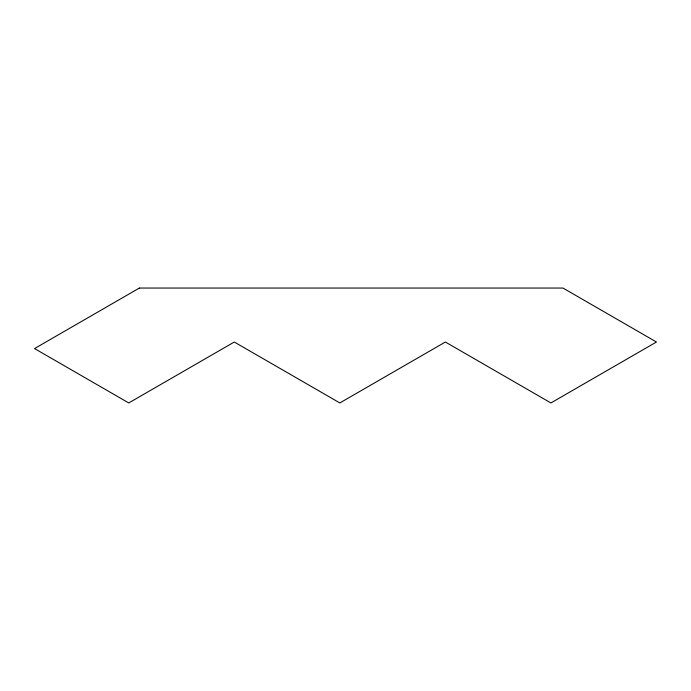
<?xml version="1.0" encoding="UTF-8"?>
<svg xmlns="http://www.w3.org/2000/svg" width="691" height="691" viewBox="0 0 691 691"><rect width="100%" height="100%" fill="white"/><g stroke="black" fill="none" stroke-linecap="round" stroke-linejoin="round"><path stroke-width="1.04" d="M139.357 288.052L34.55 348.566L128.751 402.948L234.292 342.019L339.834 402.948L445.367 342.019L550.908 402.948L656.45 342.019L562.984 288.052L139.357 288.052"/></g></svg>
